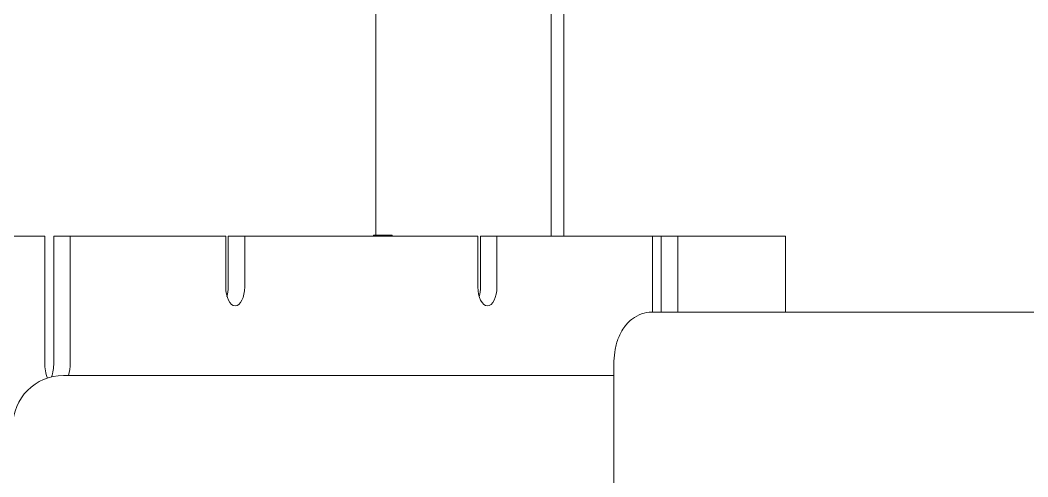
# Model space of a CAD drawing. Header units: inches. Extents: x 19 to 503, y 7 to 322.
# Drawn here: x 267.17 to 277.12, y 113.58 to 118.08 of the extents above; entities that cross this region are included whole.
import ezdxf

# ---------------------------------------------------------------- set-up
doc = ezdxf.new("R2010")
doc.units = ezdxf.units.IN
doc.header["$LTSCALE"] = 15
doc.header["$MEASUREMENT"] = 0
doc.layers.add('Visible (ANSI)', color=7, linetype='Continuous', lineweight=50)

msp = doc.modelspace()

# ---------------------------------------------------------------- linework, layer by layer
at = {"layer": 'Visible (ANSI)', "linetype": 'Continuous', "lineweight": 18}
for p, q in [((270.678836, 118.575384), (270.678836, 115.960384)), ((272.410887, 115.950384), (272.410887, 118.202589)), ((272.535887, 118.202589), (272.535887, 115.950384)), ((267.410012, 115.950384), (266.403334, 115.950384)), ((267.410012, 114.700384), (267.410012, 115.950384)), ((267.497632, 115.950384), (267.660012, 115.950384)), ((267.497632, 114.700384), (267.497632, 115.950384)), ((269.196262, 115.950384), (267.660012, 115.950384)), ((267.660012, 115.950384), (267.660012, 114.700384)), ((269.196262, 115.450384), (269.196262, 115.950384)), ((269.221382, 115.950384), (269.383762, 115.950384)), ((269.221382, 115.450384), (269.221382, 115.950384)), ((271.686262, 115.950384), (269.383762, 115.950384)), ((269.383762, 115.950384), (269.383762, 115.450384)), ((270.656532, 115.960384), (270.841216, 115.960384)), ((270.656532, 115.960384), (270.656532, 115.950384)), ((270.678836, 115.960384), (270.678836, 115.991863)), ((270.841216, 115.960384), (270.841216, 115.950384)), ((271.686262, 115.450384), (271.686262, 115.950384)), ((271.711382, 115.950384), (271.873762, 115.950384)), ((271.711382, 115.450384), (271.711382, 115.950384)), ((273.410012, 115.950384), (271.873762, 115.950384)), ((271.873762, 115.950384), (271.873762, 115.450384)), ((273.410012, 115.950384), (273.497632, 115.950384)), ((273.410012, 115.200384), (273.410012, 115.950384)), ((273.497632, 115.950384), (273.660012, 115.950384)), ((273.497632, 115.200384), (273.497632, 115.950384)), ((274.666689, 115.950384), (273.660012, 115.950384)), ((273.660012, 115.950384), (273.660012, 115.200384)), ((274.666689, 115.950384), (274.725303, 115.950384)), ((274.725303, 115.200384), (274.725303, 115.950384)), ((273.621781, 115.200384), (273.405275, 115.200384)), ((280.871781, 115.200384), (273.621781, 115.200384)), ((273.030275, 114.700384), (273.030275, 97.950384)), ((273.030275, 114.575384), (267.593097, 114.575384))]:
    msp.add_line(p, q, dxfattribs=at)
msp.add_arc((267.593097, 114.075384), 0.5, 90, 180, dxfattribs=at)
for centre, major_axis, start_param, end_param in [((269.290012, 115.450384), (0, -0.1875), 4.71238898, 7.85398163), ((269.127632, 115.450384), (0, 0.1875), 4.1887902, 4.71238898), ((271.780012, 115.450384), (0, -0.1875), 4.71238898, 7.85398163), ((271.617632, 115.450384), (0, 0.1875), 4.1887902, 4.71238898), ((267.535012, 114.700384), (0, 0.25), 1.57079633, 2.21718334), ((267.372632, 114.700384), (0, 0.25), 4.12398573, 4.71238898), ((267.535012, 114.700384), (0, -0.25), 1.04719755, 1.57079633)]:
    msp.add_ellipse(centre, major_axis=major_axis, ratio=0.5, start_param=start_param, end_param=end_param, dxfattribs=at)
msp.add_open_spline([(273.405275, 115.200384), (273.369998, 115.200384), (273.334886, 115.194154), (273.26903, 115.171636), (273.238975, 115.154831), (273.181611, 115.11252), (273.156772, 115.086039), (273.109189, 115.022913), (273.089943, 114.985683), (273.060065, 114.910405), (273.049591, 114.872202), (273.035167, 114.794811), (273.031282, 114.755631), (273.030331, 114.711042), (273.030275, 114.705713), (273.030275, 114.700384)], degree=3, knots=[1.57079633, 1.57079633, 1.57079633, 1.57079633, 1.74012441, 1.74012441, 1.92411606, 1.92411606, 2.15648211, 2.15648211, 2.47064138, 2.47064138, 2.78480064, 2.78480064, 3.09895991, 3.09895991, 3.14159265, 3.14159265, 3.14159265, 3.14159265], dxfattribs=at)

doc.saveas('drawing.dxf')
